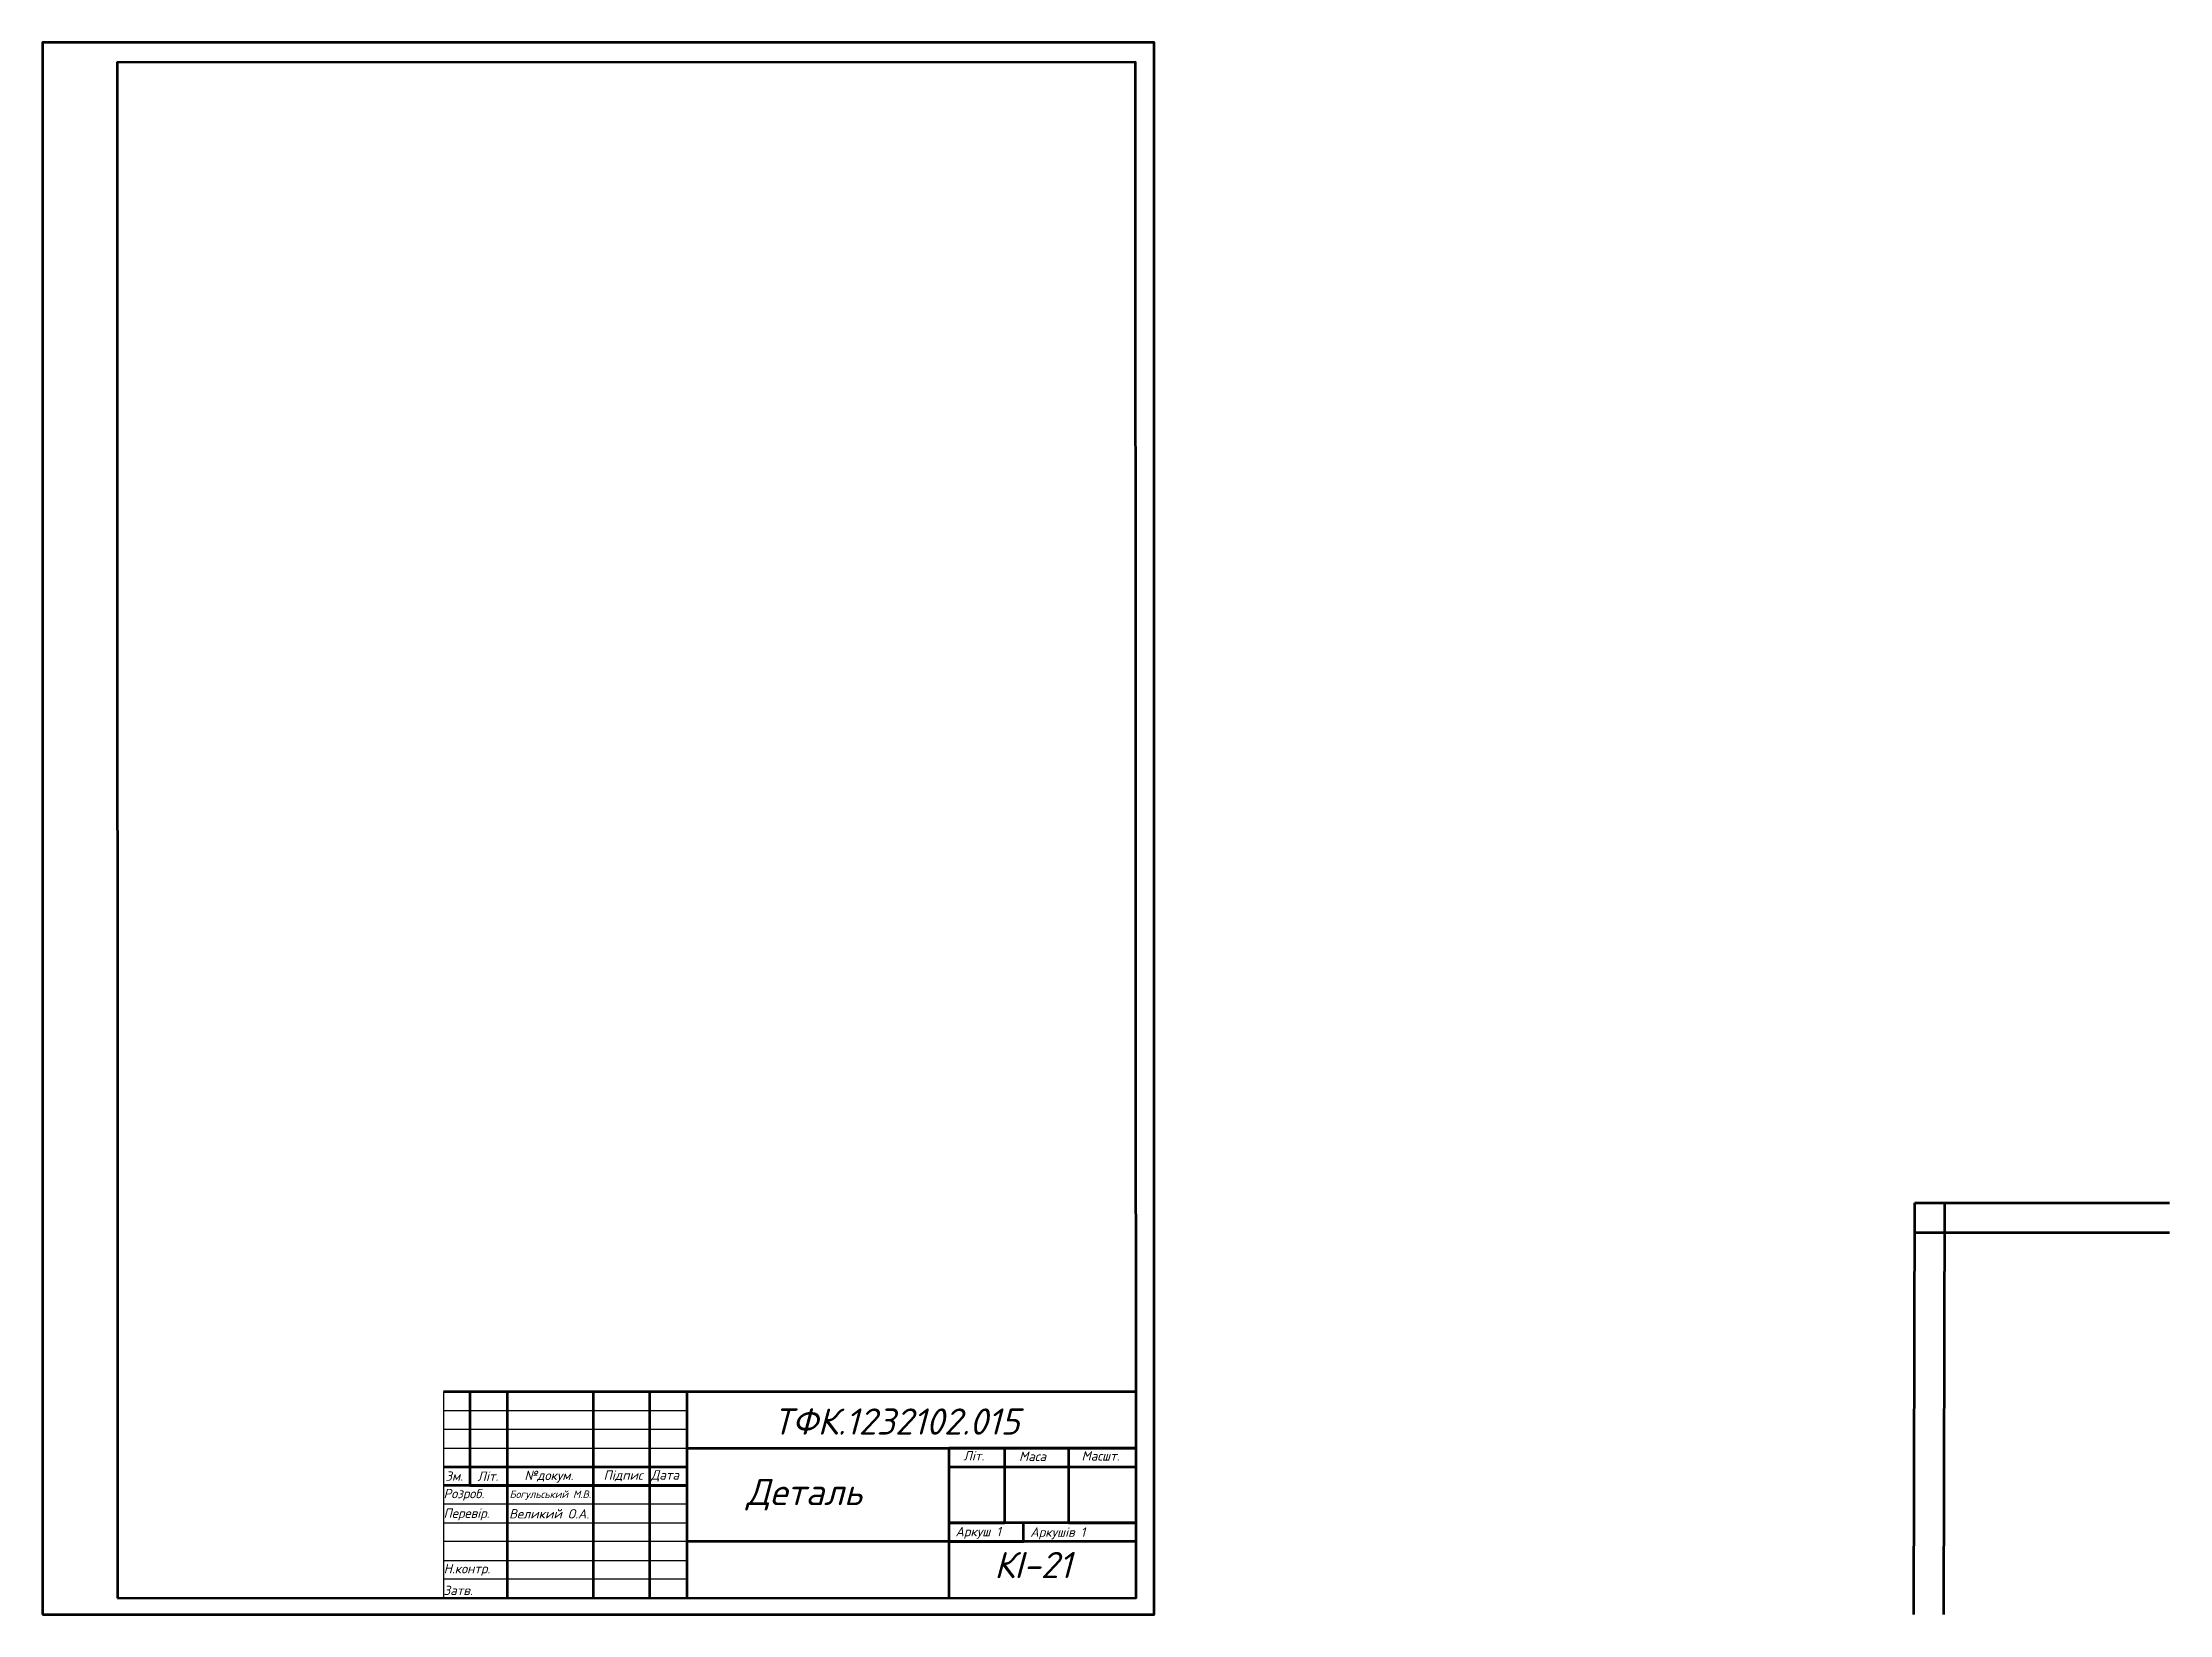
# Model space of a CAD drawing. Header units: millimetres. Extents: x 0 to 568, y 0 to 420.
import ezdxf

# ---------------------------------------------------------------- set-up
doc = ezdxf.new("R2010")
doc.units = ezdxf.units.MM
doc.layers.add('main', color=7, linetype='Continuous', lineweight=80)
doc.styles.add('style1', font='isocpeur.ttf', dxfattribs={"oblique": 15})

msp = doc.modelspace()

# ---------------------------------------------------------------- linework, layer by layer
for p, q in [((20, 60), (20, 55)), ((107.15, 59.44), (107.17, 4.39)), ((172.15, 59.44), (172.15, 44.44)), ((107.15, 54.44), (172.15, 54.44)), ((172.15, 54.44), (172.15, 49.44)), ((20, 50), (20, 45)), ((172.15, 49.44), (107.15, 49.44)), ((20, 35), (20, 40)), ((107.15, 44.44), (172.15, 44.44)), ((172.15, 44.44), (172.15, 39.44)), ((172.15, 39.44), (172.15, 34.44)), ((172.15, 34.44), (172.15, 29.44)), ((20, 30), (20, 25)), ((172.15, 29.44), (107.15, 29.44)), ((20, 23.13), (20, 28.13)), ((107.15, 24.44), (172.15, 24.44)), ((172.15, 24.44), (172.15, 19.44)), ((20, 20), (20, 15)), ((172.15, 19.44), (107.15, 19.44)), ((107.15, 14.44), (172.15, 14.44)), ((172.15, 14.44), (172.15, 9.44)), ((172.15, 9.44), (107.15, 9.44))]:
    msp.add_line(p, q)
at = {"lineweight": 80}
for p, q in [((114.15, 59.44), (107.15, 59.44)), ((124.15, 59.44), (114.15, 59.44)), ((114.15, 59.44), (114.15, 34.44)), ((147.15, 59.44), (124.15, 59.44)), ((124.15, 59.44), (124.15, 4.44)), ((162.15, 59.44), (147.15, 59.44)), ((147.15, 59.44), (147.15, 4.44)), ((172.15, 59.44), (162.15, 59.44)), ((162.15, 59.44), (162.15, 4.44)), ((292.15, 59.44), (172.15, 59.44)), ((172.15, 59.44), (172.15, 4.44)), ((172.15, 44.44), (292.15, 44.44)), ((292.15, 44.44), (242.15, 44.44)), ((242.15, 44.44), (242.15, 4.44)), ((242.15, 44.44), (242.15, 39.44)), ((257.15, 24.44), (257.15, 44.44)), ((257.15, 44.44), (274.15, 44.44)), ((274.15, 44.44), (274.15, 24.44)), ((107.15, 39.44), (172.15, 39.44)), ((172.15, 34.44), (107.15, 34.44)), ((114.15, 34.44), (172.15, 34.44)), ((242.15, 39.44), (292.15, 39.44)), ((292.15, 24.44), (242.15, 24.44)), ((242.15, 24.44), (257.15, 24.44)), ((262.15, 19.44), (262.15, 24.44)), ((274.15, 24.44), (292.15, 24.44)), ((292.15, 19.44), (172.15, 19.44)), ((292.15, 19.44), (242.15, 19.44)), ((242.15, 19.44), (262.15, 19.44))]:
    msp.add_line(p, q, dxfattribs=at)
for points in [[(0, 0), (297, 0), (297, 420), (0, 420)], [(20.04, 4.36), (292.17, 4.46), (292.06, 414.73), (19.94, 414.64)]]:
    msp.add_lwpolyline(points, close=True, dxfattribs=at)
at = {"layer": 'main'}
for p, q in [((500, 0), (500.3, 110)), ((500.3, 110), (568.3, 110)), ((508, -0.02), (508.3, 109.98)), ((500.3, 102), (568.3, 102))]:
    msp.add_line(p, q, dxfattribs=at)

# ---------------------------------------------------------------- texts
at = {"style": 'style1', "oblique": 15}
msp.add_text('Аркуш 1', height=2.5, dxfattribs=at).set_placement((243.93, 20.87))
at = {"attachment_point": 1, "style": 'style1'}
for s, insert, char_height, width in [('ТФК.1232102.015', (195.24, 55.03), 7, 25.5567), ('Деталь', (188.04, 36.19), 7, 38.7194), ('Аркушів 1', (263.91, 23.23), 2.5, 17.7829), ('КІ-21', (254.3, 16.69), 7, 10.8875)]:
    msp.add_mtext(s, dxfattribs=dict(at, insert=insert, char_height=char_height, width=width))
at = {"style": 'style1'}
for s, width, heights, insert, char_height, attachment_point in [('Літ.', 9.693, [3.37], (246.04, 43.63), 2.5, 1), ('Маса', 9.693, [3.37], (260.91, 43.47), 2.5, 1), ('Масшт.', 9.693, [3.37], (277.61, 43.6), 2.5, 1), ('Зм.', 5.9522, [2.5], (107.63, 38.2), 2.5, 1), ('Літ.', 5.902, [0], (116.2, 38.17), 2.5, 1), ('№докум.', 16.5586, [3.37], (128.75, 38.39), 2.5, 1), ('Підпис', 9.693, [3.37], (149.9, 38.45), 2.5, 1), ('Дата', 9.693, [3.37], (162.54, 38.51), 2.5, 1), ('\\pxql;Розроб.', 17, [0], (115.65, 31.94), 2.5, 5), ('Богульський М.В.', 22.9687, [0], (135.66, 31.83), 2, 5), ('\\pxql;Перевір.', 17, [0], (115.65, 26.7), 2.5, 5), ('\\pxql;Великий О.А.', 22.9676, [0], (136.15, 26.87), 2.5, 5), ('\\pxql;Н.контр.', 17, [0], (115.68, 11.88), 2.5, 5), ('\\pxql;Затв.', 17, [0], (115.65, 6.41), 2.5, 5)]:
    msp.add_mtext_dynamic_manual_height_columns(s, width=width, gutter_width=12.5, heights=heights, dxfattribs=dict(at, insert=insert, char_height=char_height, attachment_point=attachment_point))

doc.saveas('drawing.dxf')
